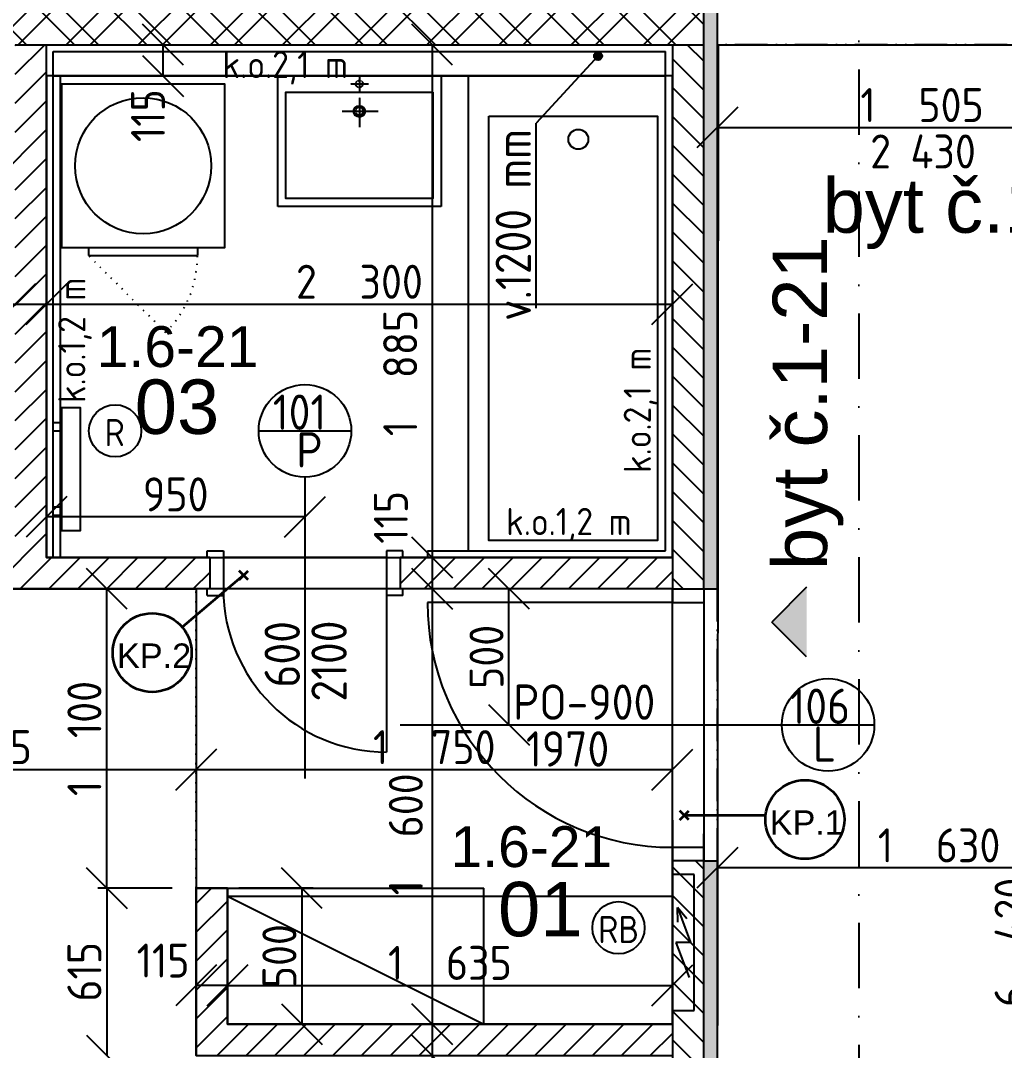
# Model space of a CAD drawing. Extents: x 4511820 to 5180432, y -1526536 to -944957.
# Drawn here: x 5032976 to 5036591, y -1316332 to -1312547 of the extents above; entities that cross this region are included whole.
import ezdxf

# ---------------------------------------------------------------- set-up
doc = ezdxf.new("R2010")
doc.units = 0
doc.header["$MEASUREMENT"] = 0
for name, pattern in [('ACAD_ISO07W100', [3.5, 0.5, -3]), ('ACAD_ISO12W100', [22, 12, -3, 0.5, -3, 0.5, -3]), ('BODKOCIARKOVANA_3', [5.6, 3, -1.3, 0, -1.3]), ('DASHED', [0.75, 0.5, -0.25])]:
    doc.linetypes.add(name, pattern=pattern)
doc.layers.get('0').update_dxf_attribs({"linetype": 'CONTINUOUS'})
doc.layers.get('Defpoints').update_dxf_attribs({"color": 61, "linetype": 'CONTINUOUS'})
for name, color, linetype in [('DVERE', 45, 'CONTINUOUS'), ('KÓTY', 4, 'CONTINUOUS'), ('MÚRY', 1, 'CONTINUOUS'), ('osi', 253, 'CONTINUOUS'), ('Plochy', 41, 'CONTINUOUS'), ('POPIS', 7, 'CONTINUOUS'), ('TENKÁ', 7, 'CONTINUOUS'), ('Z-Kúrenie', 101, 'CONTINUOUS'), ('ZARIADENIE', 47, 'CONTINUOUS'), ('ZARIADENIE1', 145, 'CONTINUOUS'), ('ZARIADOVACIE', 144, 'CONTINUOUS'), ('ZZ-elektro', 221, 'CONTINUOUS'), ('ŠRAFY', 82, 'CONTINUOUS')]:
    doc.layers.add(name, color=color, linetype=linetype)
doc.layers.add('preklady', color=74, linetype='CONTINUOUS', lineweight=35)
doc.styles.add('ARIAL', font='arial.ttf')
doc.styles.add('Style-Arial', font='arial.ttf')
doc.styles.add('STYLE1', font='isocp.shx')
doc.dimstyles.new('STANDARD-50', dxfattribs={"dimtxt": 125, "dimasz": 150, "dimexe": 10, "dimexo": 200, "dimgap": 20, "dimtad": 1, "dimdsep": 46, "dimlunit": 6, "dimtxsty": 'STYLE1', "dimblk1": 'OBLIQUE', "dimblk2": 'OBLIQUE', "dimsah": 1, "dimcen": 2.5, "dimse1": 1, "dimse2": 1, "dimadec": 0, "dimazin": 0, "dimtfac": 1, "dimtmove": 1, "dimatfit": 3, "dimldrblk": 'OBLIQUE', "dimfxl": 1, "dimtolj": 1, "dimtzin": 0, "dimarcsym": 0})
pattern_1 = [(45, (515270.5, 128041), (-53.0330086, 53.0330086), [])]
pattern_2 = [(135, (-2976355.03, 23031.926), (-53.0330086, -53.0330086), [])]

# ---------------------------------------------------------------- blocks, each defined once
blk = doc.blocks.new('pračka')
at = {"layer": 'ZARIADENIE1', "color": 8, "linetype": 'ACAD_ISO07W100', "ltscale": 8}
blk.add_line((4536136.9, -1117296.3), (4536419.7, -1117579.2), dxfattribs=at)
at = {"layer": 'ZARIADENIE1', "color": 8}
for p, q in [((4536419.7, -1117579.2), (4536019.7, -1117579.2)), ((4536019.7, -1117609.2), (4536019.7, -1117579.2)), ((4536419.7, -1117609.2), (4536419.7, -1117579.2))]:
    blk.add_line(p, q, dxfattribs=at)
blk.add_lwpolyline([(4536519.7, -1118209.2), (4536519.7, -1117609.2), (4535919.7, -1117609.2), (4535919.7, -1118209.2)], close=True, dxfattribs=at)
blk.add_circle((4536219.7, -1117909.2), 250, dxfattribs=at)
at = {"layer": 'ZARIADENIE1', "color": 8, "linetype": 'ACAD_ISO07W100', "ltscale": 8}
blk.add_arc((4536419.7, -1117579.2), 400, 135, 180, dxfattribs=at)
blk = doc.blocks.new('_OBLIQUE')
at = {"color": 0, "linetype": 'ByBlock'}
blk.add_line((-0.5, -0.5), (0.5, 0.5), dxfattribs=at)
blk = doc.blocks.new('*D23310')
at = {"layer": 'Defpoints', "color": 0}
for p in [(5035536, -1315085.2), (5037166, -1315135.2), (5035536, -1315660.5)]:
    blk.add_point(p, dxfattribs=at)
at = {"layer": 'KÓTY', "color": 0, "lineweight": -2}
blk.add_line((5037166, -1315660.5), (5035536, -1315660.5), dxfattribs=at)
at = {"layer": 'KÓTY', "color": 0, "linetype": 'ByBlock', "lineweight": -2, "xscale": 150, "yscale": 150, "zscale": 150, "rotation": 180}
blk.add_blockref('_OBLIQUE', (5035536, -1315660.5), dxfattribs=at)
at = {"layer": 'KÓTY', "color": 0, "linetype": 'ByBlock', "lineweight": -2, "xscale": 150, "yscale": 150, "zscale": 150}
blk.add_blockref('_OBLIQUE', (5037166, -1315660.5), dxfattribs=at)
at = {"layer": 'KÓTY', "color": 0, "insert": (5036351, -1315578), "char_height": 125, "attachment_point": 5, "style": 'STYLE1'}
blk.add_mtext('\\A1;1ﾠ630', dxfattribs=at)
blk = doc.blocks.new('*D23311')
at = {"layer": 'Defpoints', "color": 0}
for p in [(5035536, -1312635.2), (5037041, -1312635.2), (5037041, -1312939.7)]:
    blk.add_point(p, dxfattribs=at)
at = {"layer": 'KÓTY', "color": 0, "lineweight": -2}
blk.add_line((5035536, -1312939.7), (5037041, -1312939.7), dxfattribs=at)
at = {"layer": 'KÓTY', "color": 0, "linetype": 'ByBlock', "lineweight": -2, "xscale": 150, "yscale": 150, "zscale": 150, "rotation": 180}
blk.add_blockref('_OBLIQUE', (5035536, -1312939.7), dxfattribs=at)
at = {"layer": 'KÓTY', "color": 0, "linetype": 'ByBlock', "lineweight": -2, "xscale": 150, "yscale": 150, "zscale": 150}
blk.add_blockref('_OBLIQUE', (5037041, -1312939.7), dxfattribs=at)
at = {"layer": 'KÓTY', "color": 0, "insert": (5036288.5, -1312857.1), "char_height": 125, "attachment_point": 5, "style": 'STYLE1'}
blk.add_mtext('\\A1;1ﾠ505', dxfattribs=at)
blk = doc.blocks.new('*D23317')
at = {"layer": 'Defpoints', "color": 0}
for p in [(5037041, -1312335.2), (5036721, -1318755.2), (5037016, -1318755.2)]:
    blk.add_point(p, dxfattribs=at)
at = {"layer": 'KÓTY', "color": 0, "lineweight": -2}
blk.add_line((5036721, -1312335.2), (5036721, -1318755.2), dxfattribs=at)
at = {"layer": 'KÓTY', "color": 0, "linetype": 'ByBlock', "lineweight": -2, "xscale": 150, "yscale": 150, "zscale": 150}
for p, rotation in [((5036721, -1312335.2), 90), ((5036721, -1318755.2), 270)]:
    blk.add_blockref('_OBLIQUE', p, dxfattribs=dict(at, rotation=rotation))
at = {"layer": 'KÓTY', "color": 0, "insert": (5036617.5, -1315935), "char_height": 125, "attachment_point": 5, "rotation": 90, "style": 'STYLE1'}
blk.add_mtext('\\A1;6ﾠ420', dxfattribs=at)
blk = doc.blocks.new('*D23320')
at = {"layer": 'Defpoints', "color": 0}
for p in [(5032356, -1315825.2), (5033621, -1315825.2), (5032356, -1316687)]:
    blk.add_point(p, dxfattribs=at)
at = {"layer": 'KÓTY', "color": 0, "lineweight": -2}
blk.add_line((5033621, -1316687), (5032356, -1316687), dxfattribs=at)
at = {"layer": 'KÓTY', "color": 0, "linetype": 'ByBlock', "lineweight": -2, "xscale": 150, "yscale": 150, "zscale": 150, "rotation": 180}
blk.add_blockref('_OBLIQUE', (5032356, -1316687), dxfattribs=at)
at = {"layer": 'KÓTY', "color": 0, "linetype": 'ByBlock', "lineweight": -2, "xscale": 150, "yscale": 150, "zscale": 150}
blk.add_blockref('_OBLIQUE', (5033621, -1316687), dxfattribs=at)
at = {"layer": 'KÓTY', "color": 0, "insert": (5032988.5, -1316604.5), "char_height": 125, "attachment_point": 5, "style": 'STYLE1'}
blk.add_mtext('\\A1;1ﾠ265', dxfattribs=at)
blk = doc.blocks.new('*D23323')
at = {"layer": 'Defpoints', "color": 0}
for p in [(5034431.5, -1312635.2), (5033499, -1312750.2), (5034431.5, -1312750.2)]:
    blk.add_point(p, dxfattribs=at)
at = {"layer": 'KÓTY', "color": 0, "lineweight": -2}
blk.add_line((5033499, -1312635.2), (5033499, -1312750.2), dxfattribs=at)
at = {"layer": 'KÓTY', "color": 0, "linetype": 'ByBlock', "lineweight": -2, "xscale": 150, "yscale": 150, "zscale": 150}
for p, rotation in [((5033499, -1312635.2), 90), ((5033499, -1312750.2), 270)]:
    blk.add_blockref('_OBLIQUE', p, dxfattribs=dict(at, rotation=rotation))
at = {"layer": 'KÓTY', "color": 0, "insert": (5033444, -1312896), "char_height": 125, "attachment_point": 5, "rotation": 90, "style": 'STYLE1'}
blk.add_mtext('\\A1;115', dxfattribs=at)
blk = doc.blocks.new('*D23324')
at = {"layer": 'Defpoints', "color": 0}
for p in [(5031956, -1313150.2), (5032956, -1313150.2), (5032956, -1313589)]:
    blk.add_point(p, dxfattribs=at)
at = {"layer": 'KÓTY', "color": 0, "lineweight": -2}
blk.add_line((5031956, -1313589), (5032956, -1313589), dxfattribs=at)
at = {"layer": 'KÓTY', "color": 0, "linetype": 'ByBlock', "lineweight": -2, "xscale": 150, "yscale": 150, "zscale": 150, "rotation": 180}
blk.add_blockref('_OBLIQUE', (5031956, -1313589), dxfattribs=at)
at = {"layer": 'KÓTY', "color": 0, "linetype": 'ByBlock', "lineweight": -2, "xscale": 150, "yscale": 150, "zscale": 150}
blk.add_blockref('_OBLIQUE', (5032956, -1313589), dxfattribs=at)
at = {"layer": 'KÓTY', "color": 0, "insert": (5032456, -1313506.5), "char_height": 125, "attachment_point": 5, "style": 'STYLE1'}
blk.add_mtext('\\A1;1ﾠ000', dxfattribs=at)
blk = doc.blocks.new('*D23325')
at = {"layer": 'Defpoints', "color": 0}
for p in [(5032956, -1313150.2), (5033071, -1313150.2), (5033071, -1313589)]:
    blk.add_point(p, dxfattribs=at)
at = {"layer": 'KÓTY', "color": 0, "lineweight": -2}
blk.add_line((5032956, -1313589), (5033071, -1313589), dxfattribs=at)
at = {"layer": 'KÓTY', "color": 0, "linetype": 'ByBlock', "lineweight": -2, "xscale": 150, "yscale": 150, "zscale": 150, "rotation": 180}
blk.add_blockref('_OBLIQUE', (5032956, -1313589), dxfattribs=at)
at = {"layer": 'KÓTY', "color": 0, "linetype": 'ByBlock', "lineweight": -2, "xscale": 150, "yscale": 150, "zscale": 150}
blk.add_blockref('_OBLIQUE', (5033071, -1313589), dxfattribs=at)
at = {"layer": 'KÓTY', "color": 0, "insert": (5032822.5, -1313450.5), "char_height": 125, "attachment_point": 5, "style": 'STYLE1'}
blk.add_mtext('\\A1;115', dxfattribs=at)
blk = doc.blocks.new('*D23326')
at = {"layer": 'Defpoints', "color": 0}
for p in [(5035371, -1313589), (5033071, -1314520.2), (5035371, -1314520.2)]:
    blk.add_point(p, dxfattribs=at)
at = {"layer": 'KÓTY', "color": 0, "lineweight": -2}
blk.add_line((5033071, -1313589), (5035371, -1313589), dxfattribs=at)
at = {"layer": 'KÓTY', "color": 0, "linetype": 'ByBlock', "lineweight": -2, "xscale": 150, "yscale": 150, "zscale": 150, "rotation": 180}
blk.add_blockref('_OBLIQUE', (5033071, -1313589), dxfattribs=at)
at = {"layer": 'KÓTY', "color": 0, "linetype": 'ByBlock', "lineweight": -2, "xscale": 150, "yscale": 150, "zscale": 150}
blk.add_blockref('_OBLIQUE', (5035371, -1313589), dxfattribs=at)
at = {"layer": 'KÓTY', "color": 0, "insert": (5034221, -1313506.5), "char_height": 125, "attachment_point": 5, "style": 'STYLE1'}
blk.add_mtext('\\A1;2ﾠ300', dxfattribs=at)
blk = doc.blocks.new('*D23327')
at = {"layer": 'Defpoints', "color": 0}
for p in [(5035371, -1312635.2), (5034488, -1314520.2), (5035371, -1314520.2)]:
    blk.add_point(p, dxfattribs=at)
at = {"layer": 'KÓTY', "color": 0, "lineweight": -2}
blk.add_line((5034488, -1312635.2), (5034488, -1314520.2), dxfattribs=at)
at = {"layer": 'KÓTY', "color": 0, "linetype": 'ByBlock', "lineweight": -2, "xscale": 150, "yscale": 150, "zscale": 150}
for p, rotation in [((5034488, -1312635.2), 90), ((5034488, -1314520.2), 270)]:
    blk.add_blockref('_OBLIQUE', p, dxfattribs=dict(at, rotation=rotation))
at = {"layer": 'KÓTY', "color": 0, "insert": (5034371, -1313842), "char_height": 125, "attachment_point": 5, "rotation": 90, "style": 'STYLE1'}
blk.add_mtext('\\A1;1ﾠ885', dxfattribs=at)
blk = doc.blocks.new('*D23328')
at = {"layer": 'Defpoints', "color": 0}
for p in [(5034488, -1314520.2), (5034488, -1314635.2), (5034488, -1314635.2)]:
    blk.add_point(p, dxfattribs=at)
at = {"layer": 'KÓTY', "color": 0, "lineweight": -2}
blk.add_line((5034488, -1314520.2), (5034488, -1314635.2), dxfattribs=at)
at = {"layer": 'KÓTY', "color": 0, "linetype": 'ByBlock', "lineweight": -2, "xscale": 150, "yscale": 150, "zscale": 150}
for p, rotation in [((5034488, -1314520.2), 90), ((5034488, -1314635.2), 270)]:
    blk.add_blockref('_OBLIQUE', p, dxfattribs=dict(at, rotation=rotation))
at = {"layer": 'KÓTY', "color": 0, "insert": (5034336.5, -1314372.5), "char_height": 125, "attachment_point": 5, "rotation": 90, "style": 'STYLE1'}
blk.add_mtext('\\A1;115', dxfattribs=at)
blk = doc.blocks.new('*D23329')
at = {"layer": 'Defpoints', "color": 0}
for p in [(5034488, -1314635.2), (5034488, -1316235.2), (5034488, -1316235.2)]:
    blk.add_point(p, dxfattribs=at)
at = {"layer": 'KÓTY', "color": 0, "lineweight": -2}
blk.add_line((5034488, -1314635.2), (5034488, -1316235.2), dxfattribs=at)
at = {"layer": 'KÓTY', "color": 0, "linetype": 'ByBlock', "lineweight": -2, "xscale": 150, "yscale": 150, "zscale": 150}
for p, rotation in [((5034488, -1314635.2), 90), ((5034488, -1316235.2), 270)]:
    blk.add_blockref('_OBLIQUE', p, dxfattribs=dict(at, rotation=rotation))
at = {"layer": 'KÓTY', "color": 0, "insert": (5034391.5, -1315537.5), "char_height": 125, "attachment_point": 5, "rotation": 90, "style": 'STYLE1'}
blk.add_mtext('\\A1;1ﾠ600', dxfattribs=at)
blk = doc.blocks.new('*D23330')
at = {"layer": 'Defpoints', "color": 0}
for p in [(5033736, -1316235.2), (5033486, -1316350.2), (5034488, -1316350.2)]:
    blk.add_point(p, dxfattribs=at)
at = {"layer": 'KÓTY', "color": 0, "lineweight": -2}
blk.add_line((5034488, -1316235.2), (5034488, -1316350.2), dxfattribs=at)
at = {"layer": 'KÓTY', "color": 0, "linetype": 'ByBlock', "lineweight": -2, "xscale": 150, "yscale": 150, "zscale": 150}
for p, rotation in [((5034488, -1316235.2), 90), ((5034488, -1316350.2), 270)]:
    blk.add_blockref('_OBLIQUE', p, dxfattribs=dict(at, rotation=rotation))
at = {"layer": 'KÓTY', "color": 0, "insert": (5034397, -1316459.5), "char_height": 125, "attachment_point": 5, "rotation": 90, "style": 'STYLE1'}
blk.add_mtext('\\A1;115', dxfattribs=at)
blk = doc.blocks.new('*D23331')
at = {"layer": 'Defpoints', "color": 0}
for p in [(5033621, -1316350.2), (5033371, -1318755.2), (5034488, -1318755.2)]:
    blk.add_point(p, dxfattribs=at)
at = {"layer": 'KÓTY', "color": 0, "lineweight": -2}
blk.add_line((5034488, -1316350.2), (5034488, -1318755.2), dxfattribs=at)
at = {"layer": 'KÓTY', "color": 0, "linetype": 'ByBlock', "lineweight": -2, "xscale": 150, "yscale": 150, "zscale": 150}
for p, rotation in [((5034488, -1316350.2), 90), ((5034488, -1318755.2), 270)]:
    blk.add_blockref('_OBLIQUE', p, dxfattribs=dict(at, rotation=rotation))
at = {"layer": 'KÓTY', "color": 0, "insert": (5034405.5, -1317552.7), "char_height": 125, "attachment_point": 5, "rotation": 90, "style": 'STYLE1'}
blk.add_mtext('\\A1;2ﾠ405', dxfattribs=at)
blk = doc.blocks.new('*D23338')
at = {"layer": 'Defpoints', "color": 0}
for p in [(5033736, -1315735.2), (5033736, -1316235.2), (5034009.5, -1316235.2)]:
    blk.add_point(p, dxfattribs=at)
at = {"layer": 'KÓTY', "color": 0, "lineweight": -2}
blk.add_line((5034009.5, -1315735.2), (5034009.5, -1316235.2), dxfattribs=at)
at = {"layer": 'KÓTY', "color": 0, "linetype": 'ByBlock', "lineweight": -2, "xscale": 150, "yscale": 150, "zscale": 150}
for p, rotation in [((5034009.5, -1315735.2), 90), ((5034009.5, -1316235.2), 270)]:
    blk.add_blockref('_OBLIQUE', p, dxfattribs=dict(at, rotation=rotation))
at = {"layer": 'KÓTY', "color": 0, "insert": (5033927, -1315985.2), "char_height": 125, "attachment_point": 5, "rotation": 90, "style": 'STYLE1'}
blk.add_mtext('\\A1;500', dxfattribs=at)
blk = doc.blocks.new('*D23339')
at = {"layer": 'Defpoints', "color": 0}
for p in [(5033019.5, -1314635.2), (5033293, -1314635.2), (5033019.5, -1315735.2)]:
    blk.add_point(p, dxfattribs=at)
at = {"layer": 'KÓTY', "color": 0, "lineweight": -2}
blk.add_line((5033293, -1315735.2), (5033293, -1314635.2), dxfattribs=at)
at = {"layer": 'KÓTY', "color": 0, "linetype": 'ByBlock', "lineweight": -2, "xscale": 150, "yscale": 150, "zscale": 150}
for p, rotation in [((5033293, -1314635.2), 90), ((5033293, -1315735.2), 270)]:
    blk.add_blockref('_OBLIQUE', p, dxfattribs=dict(at, rotation=rotation))
at = {"layer": 'KÓTY', "color": 0, "insert": (5033210.5, -1315185.2), "char_height": 125, "attachment_point": 5, "rotation": 90, "style": 'STYLE1'}
blk.add_mtext('\\A1;1ﾠ100', dxfattribs=at)
blk = doc.blocks.new('*D23342')
at = {"layer": 'Defpoints', "color": 0}
for p in [(5033071, -1314227.5), (5034021, -1314227.5), (5033071, -1314370.5)]:
    blk.add_point(p, dxfattribs=at)
at = {"layer": 'KÓTY', "color": 0, "lineweight": -2}
blk.add_line((5034021, -1314370.5), (5033071, -1314370.5), dxfattribs=at)
at = {"layer": 'KÓTY', "color": 0, "linetype": 'ByBlock', "lineweight": -2, "xscale": 150, "yscale": 150, "zscale": 150, "rotation": 180}
blk.add_blockref('_OBLIQUE', (5033071, -1314370.5), dxfattribs=at)
at = {"layer": 'KÓTY', "color": 0, "linetype": 'ByBlock', "lineweight": -2, "xscale": 150, "yscale": 150, "zscale": 150}
blk.add_blockref('_OBLIQUE', (5034021, -1314370.5), dxfattribs=at)
at = {"layer": 'KÓTY', "color": 0, "insert": (5033546, -1314288), "char_height": 125, "attachment_point": 5, "style": 'STYLE1'}
blk.add_mtext('\\A1;950', dxfattribs=at)
blk = doc.blocks.new('*D23396')
at = {"layer": 'Defpoints', "color": 0}
for p in [(5035371, -1316092.5), (5033736, -1316235.2), (5035371, -1316235.2)]:
    blk.add_point(p, dxfattribs=at)
at = {"layer": 'KÓTY', "color": 0, "lineweight": -2}
blk.add_line((5033736, -1316092.5), (5035371, -1316092.5), dxfattribs=at)
at = {"layer": 'KÓTY', "color": 0, "linetype": 'ByBlock', "lineweight": -2, "xscale": 150, "yscale": 150, "zscale": 150, "rotation": 180}
blk.add_blockref('_OBLIQUE', (5033736, -1316092.5), dxfattribs=at)
at = {"layer": 'KÓTY', "color": 0, "linetype": 'ByBlock', "lineweight": -2, "xscale": 150, "yscale": 150, "zscale": 150}
blk.add_blockref('_OBLIQUE', (5035371, -1316092.5), dxfattribs=at)
at = {"layer": 'KÓTY', "color": 0, "insert": (5034553.5, -1316010), "char_height": 125, "attachment_point": 5, "style": 'STYLE1'}
blk.add_mtext('\\A1;1ﾠ635', dxfattribs=at)
blk = doc.blocks.new('*D23397')
at = {"layer": 'Defpoints', "color": 0}
for p in [(5033621, -1316092.5), (5033621, -1316092.5), (5033736, -1316092.5)]:
    blk.add_point(p, dxfattribs=at)
at = {"layer": 'KÓTY', "color": 0, "lineweight": -2}
blk.add_line((5033736, -1316092.5), (5033621, -1316092.5), dxfattribs=at)
at = {"layer": 'KÓTY', "color": 0, "linetype": 'ByBlock', "lineweight": -2, "xscale": 150, "yscale": 150, "zscale": 150, "rotation": 180}
blk.add_blockref('_OBLIQUE', (5033621, -1316092.5), dxfattribs=at)
at = {"layer": 'KÓTY', "color": 0, "linetype": 'ByBlock', "lineweight": -2, "xscale": 150, "yscale": 150, "zscale": 150}
blk.add_blockref('_OBLIQUE', (5033736, -1316092.5), dxfattribs=at)
at = {"layer": 'KÓTY', "color": 0, "insert": (5033499.5, -1316001.5), "char_height": 125, "attachment_point": 5, "style": 'STYLE1'}
blk.add_mtext('\\A1;115', dxfattribs=at)
blk = doc.blocks.new('*D23398')
at = {"layer": 'Defpoints', "color": 0}
for p in [(5033621, -1315063.7), (5035371, -1315063.7), (5035371, -1315299.5)]:
    blk.add_point(p, dxfattribs=at)
at = {"layer": 'KÓTY', "color": 0, "lineweight": -2}
blk.add_line((5033621, -1315299.5), (5035371, -1315299.5), dxfattribs=at)
at = {"layer": 'KÓTY', "color": 0, "linetype": 'ByBlock', "lineweight": -2, "xscale": 150, "yscale": 150, "zscale": 150, "rotation": 180}
blk.add_blockref('_OBLIQUE', (5033621, -1315299.5), dxfattribs=at)
at = {"layer": 'KÓTY', "color": 0, "linetype": 'ByBlock', "lineweight": -2, "xscale": 150, "yscale": 150, "zscale": 150}
blk.add_blockref('_OBLIQUE', (5035371, -1315299.5), dxfattribs=at)
at = {"layer": 'KÓTY', "color": 0, "insert": (5034496, -1315217), "char_height": 125, "attachment_point": 5, "style": 'STYLE1'}
blk.add_mtext('\\A1;1ﾠ750', dxfattribs=at)
blk = doc.blocks.new('*D23399')
at = {"layer": 'Defpoints', "color": 0}
for p in [(5033621, -1315299.5), (5031956, -1315588.7), (5033621, -1315613.7)]:
    blk.add_point(p, dxfattribs=at)
at = {"layer": 'KÓTY', "color": 0, "lineweight": -2}
blk.add_line((5031956, -1315299.5), (5033621, -1315299.5), dxfattribs=at)
at = {"layer": 'KÓTY', "color": 0, "linetype": 'ByBlock', "lineweight": -2, "xscale": 150, "yscale": 150, "zscale": 150, "rotation": 180}
blk.add_blockref('_OBLIQUE', (5031956, -1315299.5), dxfattribs=at)
at = {"layer": 'KÓTY', "color": 0, "linetype": 'ByBlock', "lineweight": -2, "xscale": 150, "yscale": 150, "zscale": 150}
blk.add_blockref('_OBLIQUE', (5033621, -1315299.5), dxfattribs=at)
at = {"layer": 'KÓTY', "color": 0, "insert": (5032788.5, -1315217), "char_height": 125, "attachment_point": 5, "style": 'STYLE1'}
blk.add_mtext('\\A1;1ﾠ665', dxfattribs=at)
blk = doc.blocks.new('*D23400')
at = {"layer": 'Defpoints', "color": 0}
for p in [(5033621, -1315735.2), (5033293, -1316350.2), (5033621, -1316350.2)]:
    blk.add_point(p, dxfattribs=at)
at = {"layer": 'KÓTY', "color": 0, "lineweight": -2}
blk.add_line((5033293, -1315735.2), (5033293, -1316350.2), dxfattribs=at)
at = {"layer": 'KÓTY', "color": 0, "linetype": 'ByBlock', "lineweight": -2, "xscale": 150, "yscale": 150, "zscale": 150}
for p, rotation in [((5033293, -1315735.2), 90), ((5033293, -1316350.2), 270)]:
    blk.add_blockref('_OBLIQUE', p, dxfattribs=dict(at, rotation=rotation))
at = {"layer": 'KÓTY', "color": 0, "insert": (5033210.5, -1316042.7), "char_height": 125, "attachment_point": 5, "rotation": 90, "style": 'STYLE1'}
blk.add_mtext('\\A1;615', dxfattribs=at)
blk = doc.blocks.new('*D31548')
at = {"layer": 'Defpoints', "color": 0}
for p in [(5034488, -1314635.2), (5034770.5, -1314635.2), (5034488, -1315135.2)]:
    blk.add_point(p, dxfattribs=at)
at = {"layer": 'KÓTY', "color": 0, "lineweight": -2}
blk.add_line((5034770.5, -1315135.2), (5034770.5, -1314635.2), dxfattribs=at)
at = {"layer": 'KÓTY', "color": 0, "linetype": 'ByBlock', "lineweight": -2, "xscale": 150, "yscale": 150, "zscale": 150}
for p, rotation in [((5034770.5, -1314635.2), 90), ((5034770.5, -1315135.2), 270)]:
    blk.add_blockref('_OBLIQUE', p, dxfattribs=dict(at, rotation=rotation))
at = {"layer": 'KÓTY', "color": 0, "insert": (5034688, -1314885.2), "char_height": 125, "attachment_point": 5, "rotation": 90, "style": 'STYLE1'}
blk.add_mtext('\\A1;500', dxfattribs=at)

msp = doc.modelspace()

# ---------------------------------------------------------------- hatches: boundary and pattern name
at = {"layer": 'KÓTY'}
h = msp.add_hatch(color=256, dxfattribs=at)
h.dxf.hatch_style = 1
h.paths.add_polyline_path([(5035113, -1312676.5, 0.65381715), (5035087.826, -1312665.478, 1.52947961)])
at = {"layer": 'TENKÁ'}
h = msp.add_hatch(color=256, dxfattribs=at)
h.dxf.hatch_style = 1
h.paths.add_polyline_path([(5035864.41, -1314628.781), (5035864.41, -1314885.602), (5035736, -1314757.191)])
at = {"layer": 'ŠRAFY'}
h = msp.add_hatch(dxfattribs=at)
h.set_pattern_fill('ANSI32', color=256, scale=500)
h.set_pattern_definition([(45, (584112, -84217.88), (-132.5825215, 132.5825215), []), (45, (584200.39, -84217.88), (-132.5825215, 132.5825215), [])])
h.paths.add_polyline_path([(5035486, -1312385.191), (5027241, -1312385.191), (5027241, -1312635.191), (5027621, -1312635.191), (5031841, -1312635.191), (5031956, -1312635.191), (5032956, -1312635.191), (5033071, -1312635.191), (5033096, -1312635.191), (5035346, -1312635.191), (5035371, -1312635.191), (5035486, -1312635.191)])
h = msp.add_hatch(dxfattribs=at)
h.set_pattern_fill('ANSI32', color=256, scale=500, angle=90)
h.set_pattern_definition([(135, (400449.4, -131298.9), (-132.5825215, -132.5825215), []), (135, (400449.4, -131210.52), (-132.5825215, -132.5825215), [])])
h.paths.add_polyline_path([(5027241, -1312385.191), (5027241, -1312635.191), (5027621, -1312635.191), (5031841, -1312635.191), (5031956, -1312635.191), (5032956, -1312635.191), (5033071, -1312635.191), (5033096, -1312635.191), (5035346, -1312635.191), (5035371, -1312635.191), (5035486, -1312635.191), (5035486, -1312385.191)])
h = msp.add_hatch(dxfattribs=at)
h.set_pattern_fill('DOTS', color=256, scale=250, angle=90)
h.set_pattern_definition([(90, (-71441.844, -199631), (-15.625, 7.8125), [0, -15.625])])
h.paths.add_polyline_path([(5035536, -1312385.191), (5035486, -1312385.191), (5035486, -1312635.191), (5035486, -1314635.191), (5035536, -1314635.191)])
at = {"layer": 'ŠRAFY', "ltscale": 0.25}
h = msp.add_hatch(dxfattribs=at)
h.set_pattern_fill('ANSI31', color=256, scale=600, style=0)
h.set_pattern_definition(pattern_1)
h.paths.add_polyline_path([(5031956, -1313035.191), (5031956, -1312635.191), (5031841, -1312635.191), (5031841, -1314760.191), (5031956, -1314760.191), (5031956, -1314635.191), (5031971, -1314635.191), (5031971, -1314520.191), (5031956, -1314520.191), (5031956, -1313150.191), (5032956, -1313150.191), (5032956, -1314520.191), (5032671, -1314520.191), (5032671, -1314635.191), (5033671, -1314635.191), (5033671, -1314520.191), (5033071, -1314520.191), (5033071, -1312635.191), (5032956, -1312635.191), (5032956, -1313035.191)])
h = msp.add_hatch(dxfattribs=at)
h.set_pattern_fill('ANSI31', color=256, scale=600, angle=90, style=0)
h.set_pattern_definition(pattern_2)
h.paths.add_polyline_path([(5035371, -1312635.191), (5035371, -1314520.191), (5035371, -1314635.191), (5035486, -1314635.191), (5035486, -1312635.191)])
h = msp.add_hatch(dxfattribs=at)
h.set_pattern_fill('ANSI31', color=256, scale=600, style=0)
h.set_pattern_definition(pattern_1)
h.paths.add_polyline_path([(5035371, -1314520.191), (5034471, -1314520.191), (5034381, -1314520.191), (5034371, -1314520.191), (5034371, -1314635.191), (5034381, -1314635.191), (5035371, -1314635.191)])
h = msp.add_hatch(dxfattribs=at)
h.set_pattern_fill('ANSI31', color=256, scale=600, angle=90, style=0)
h.set_pattern_definition(pattern_2)
h.paths.add_polyline_path([(5035371, -1315635.191), (5035371, -1316235.191), (5035371, -1316350.191), (5035371, -1318755.191), (5035486, -1318755.191), (5035486, -1318535.191), (5035486, -1315635.191)])
at = {"layer": 'ŠRAFY'}
h = msp.add_hatch(dxfattribs=at)
h.set_pattern_fill('DOTS', color=256, scale=250, angle=90)
h.set_pattern_definition([(90, (-71441.844, -199631), (-15.625, 7.8125), [0, -15.625])])
h.paths.add_polyline_path([(5035536, -1318405.191), (5035536, -1315635.191), (5035486, -1315635.191), (5035486, -1318405.191)])
at = {"layer": 'ŠRAFY', "ltscale": 0.25}
h = msp.add_hatch(dxfattribs=at)
h.set_pattern_fill('ANSI31', color=256, scale=600, style=0)
h.set_pattern_definition(pattern_1)
h.paths.add_polyline_path([(5033621, -1315735.191), (5033621, -1316350.191), (5035371, -1316350.191), (5035371, -1316235.191), (5033736, -1316235.191), (5033736, -1315735.191)])

# ---------------------------------------------------------------- linework, layer by layer
at = {"layer": 'DVERE', "ltscale": 0.25}
for p, q in [((5033851, -1314054.461), (5034191, -1314054.461)), ((5034021, -1314227.535), (5034021, -1315332.191)), ((5033661, -1314520.191), (5033661, -1314495.191)), ((5033661, -1314495.191), (5033721, -1314495.191)), ((5033721, -1314495.191), (5033721, -1314660.191)), ((5034321, -1314495.191), (5034321, -1314660.191)), ((5034381, -1314495.191), (5034321, -1314495.191)), ((5034381, -1314520.191), (5034381, -1314495.191)), ((5034321, -1314520.191), (5033721, -1314520.191)), ((5034321, -1314520.191), (5034321, -1314665.191)), ((5033661, -1314660.191), (5033661, -1314635.191)), ((5034321, -1314635.191), (5033721, -1314635.191)), ((5034321, -1314635.191), (5034321, -1315235.191)), ((5034381, -1314660.191), (5034381, -1314635.191)), ((5033661, -1314660.191), (5033721, -1314660.191)), ((5034381, -1314660.191), (5034321, -1314660.191)), ((5034370.344, -1315135.191), (5035773, -1315135.191)), ((5035773, -1315135.191), (5036113, -1315135.191)), ((5035773, -1315135.191), (5036113, -1315135.191))]:
    msp.add_line(p, q, dxfattribs=at)
at = {"layer": 'DVERE'}
for p, q in [((5035371, -1314685.191), (5034471, -1314685.191)), ((5035371, -1315585.191), (5035371, -1314685.191)), ((5035486, -1314685.191), (5035486, -1315585.191))]:
    msp.add_line(p, q, dxfattribs=at)
at = {"layer": 'DVERE', "ltscale": 0.25}
for centre in [(5034021, -1314054.461), (5035943, -1315135.191)]:
    msp.add_circle(centre, 170, dxfattribs=at)
msp.add_arc((5034321, -1314635.191), 600, 180, 270, dxfattribs=at)
at = {"layer": 'DVERE'}
msp.add_arc((5035371, -1314685.191), 900, 180, 270, dxfattribs=at)
at = {"layer": 'KÓTY'}
for p, q in [((5035098, -1312676.5), (5034870, -1312923.5)), ((5034870, -1313603), (5034870, -1312923.5)), ((5033533.5, -1315735.191), (5033260, -1315735.191)), ((5034051, -1315735.191), (5033777.5, -1315735.191))]:
    msp.add_line(p, q, dxfattribs=at)
msp.add_circle((5035098, -1312676.5), 15, dxfattribs=at)
at = {"layer": 'MÚRY'}
for p, q in [((5035536, -1312335.191), (5035536, -1314635.191)), ((5033071, -1312635.191), (5035371, -1312635.191)), ((5035371, -1314635.191), (5035371, -1314685.191)), ((5035486, -1314635.191), (5035536, -1314635.191)), ((5035486, -1314635.191), (5035486, -1314685.191)), ((5035371, -1314685.191), (5035486, -1314685.191)), ((5035371, -1315585.191), (5035486, -1315585.191)), ((5035486, -1315585.191), (5035486, -1315635.191)), ((5035486, -1315635.191), (5035536, -1315635.191))]:
    msp.add_line(p, q, dxfattribs=at)
at = {"layer": 'MÚRY', "ltscale": 0.25}
for p, q in [((5033071, -1314520.191), (5033071, -1312635.191)), ((5035371, -1312635.191), (5035371, -1314520.191)), ((5033671, -1314520.191), (5033071, -1314520.191)), ((5033671, -1314520.191), (5033671, -1314635.191)), ((5035371, -1314520.191), (5034371, -1314520.191)), ((5034371, -1314520.191), (5034371, -1314635.191)), ((5033671, -1314635.191), (5032671, -1314635.191)), ((5035371, -1314635.191), (5034371, -1314635.191)), ((5035371, -1315485.191), (5035371, -1316235.191)), ((5035536, -1315535.191), (5035536, -1318405.191)), ((5033621, -1316350.191), (5033621, -1315735.191)), ((5033736, -1315735.191), (5033621, -1315735.191)), ((5033736, -1316235.191), (5033736, -1315735.191)), ((5035371, -1316235.191), (5033736, -1316235.191))]:
    msp.add_line(p, q, dxfattribs=at)
at = {"layer": 'osi', "linetype": 'BODKOCIARKOVANA_3', "ltscale": 80}
msp.add_line((5036056, -1310038), (5036056, -1347555.191), dxfattribs=at)
at = {"layer": 'Plochy'}
for points in [[(5035541, -1312635.191), (5037481, -1312635.191), (5037481, -1313835.191), (5037201, -1313835.191), (5037201, -1314935.191), (5037166, -1314935.191), (5037166, -1315135.191), (5038591, -1315135.191), (5038591, -1316935.191), (5040541, -1316935.191), (5040541, -1318755.191), (5036466, -1318755.191), (5036466, -1318405.191), (5035536, -1318405.191)], [(5035371, -1312750.191), (5033071, -1312750.191), (5033071, -1314520.191), (5035371, -1314520.191)], [(5035371, -1312750.191), (5033121, -1312750.191), (5033121, -1314520.191), (5035371, -1314520.191)], [(5028856, -1315825.191), (5032356, -1315825.191), (5032356, -1315710.191), (5031956, -1315710.191), (5031956, -1314635.191), (5033621, -1314635.191), (5033621, -1316350.191), (5035371, -1316350.191), (5035371, -1318755.191), (5028856, -1318755.191)], [(5035371, -1314635.191), (5033621, -1314635.191), (5033621, -1315735.191), (5033736, -1315735.191), (5033736, -1316235.191), (5035371, -1316235.191)]]:
    msp.add_lwpolyline(points, close=True, dxfattribs=at)
at = {"layer": 'preklady'}
for p, q in [((5033778.765, -1314601.999), (5033811.999, -1314568.765)), ((5033812, -1314602), (5033778.766, -1314568.766)), ((5033795.383, -1314585.383), (5033570.175, -1314776.011)), ((5035398.765, -1315483.999), (5035431.999, -1315450.765)), ((5035432, -1315484), (5035398.766, -1315450.766)), ((5035415.382, -1315467.382), (5035713.761, -1315467.382))]:
    msp.add_line(p, q, dxfattribs=at)
at = {"layer": 'preklady', "ltscale": 0.25}
for centre in [(5033459.5, -1314869.691), (5035857.925, -1315482.93)]:
    msp.add_circle(centre, 145, dxfattribs=at)
at = {"layer": 'TENKÁ'}
for p, q in [((5035486, -1314635.191), (5035486, -1312385.191)), ((5032956, -1312635.191), (5033071, -1312635.191)), ((5035371, -1312635.191), (5035486, -1312635.191)), ((5035371, -1314520.191), (5035371, -1314635.191)), ((5035371, -1314635.191), (5035486, -1314635.191)), ((5035864.41, -1314628.781), (5035736, -1314757.191)), ((5035864.41, -1314885.602), (5035736, -1314757.191)), ((5035486, -1318520.191), (5035486, -1315535.191)), ((5035486, -1315635.191), (5035371, -1315635.191)), ((5035371, -1316235.191), (5035371, -1316350.191))]:
    msp.add_line(p, q, dxfattribs=at)
at = {"layer": 'TENKÁ', "linetype": 'ACAD_ISO12W100', "ltscale": 10}
for p, q in [((5037041, -1312635.191), (5035541, -1312635.191)), ((5035536, -1314635.191), (5035536, -1315635.191))]:
    msp.add_line(p, q, dxfattribs=at)
at = {"layer": 'TENKÁ', "ltscale": 0.25}
for p, q in [((5033096, -1314520.191), (5033096, -1312660.191)), ((5033096, -1312660.191), (5035346, -1312660.191)), ((5035346, -1314495.191), (5035346, -1312660.191)), ((5033096, -1312750.191), (5035346, -1312750.191)), ((5034471, -1314495.191), (5035346, -1314495.191)), ((5034471, -1314495.191), (5034471, -1314520.191))]:
    msp.add_line(p, q, dxfattribs=at)
at = {"layer": 'TENKÁ', "linetype": 'ACAD_ISO07W100', "ltscale": 10}
msp.add_line((5033621, -1315735.191), (5033621, -1314635.191), dxfattribs=at)
at = {"layer": 'Z-Kúrenie', "linetype": 'Continuous'}
for p, q in [((5033126, -1314025.191), (5033096, -1314025.191)), ((5033126, -1314055.191), (5033096, -1314055.191)), ((5033126, -1314335.191), (5033096, -1314335.191)), ((5033126, -1314365.191), (5033096, -1314365.191))]:
    msp.add_line(p, q, dxfattribs=at)
msp.add_lwpolyline([(5033126, -1314420.191), (5033196, -1314420.191), (5033196, -1313970.191), (5033126, -1313970.191)], close=True, dxfattribs=at)
msp.add_circle((5033323.233, -1314054.425), 96, dxfattribs=at)
at = {"layer": 'ZARIADENIE'}
for p, q in [((5033736, -1315735.191), (5034678.5, -1315735.191)), ((5034678.5, -1316235.191), (5034678.5, -1315735.191)), ((5033736, -1315765.191), (5035371, -1315765.191)), ((5033736, -1315765.191), (5034678.5, -1316235.191))]:
    msp.add_line(p, q, dxfattribs=at)
at = {"layer": 'ZARIADOVACIE', "ltscale": 0.25}
for p, q in [((5033921, -1313230.191), (5033921, -1312750.191)), ((5034521, -1312750.191), (5034521, -1313230.191)), ((5034621, -1312750.191), (5034621, -1314495.191)), ((5034521, -1313230.191), (5033921, -1313230.191))]:
    msp.add_line(p, q, dxfattribs=at)
at = {"layer": 'ZARIADOVACIE', "linetype": 'DASHED'}
for p, q in [((5034221, -1312754.892), (5034221, -1312806.926)), ((5034188.137, -1312779.54), (5034253.863, -1312779.54)), ((5034221, -1312829.298), (5034221, -1312938.843)), ((5034158.012, -1312879.962), (5034289.465, -1312879.962))]:
    msp.add_line(p, q, dxfattribs=at)
at = {"layer": 'ZARIADOVACIE', "ltscale": 0.25}
for points in [[(5034491, -1312810.191), (5034491, -1313200.191), (5033951, -1313200.191), (5033951, -1312810.191)], [(5034491, -1312810.191), (5034491, -1313200.191), (5033951, -1313200.191), (5033951, -1312810.191)], [(5034696, -1312897.664), (5035316, -1312897.664), (5035316, -1314457.664), (5034696, -1314457.664)]]:
    msp.add_lwpolyline(points, close=True, dxfattribs=at)
at = {"layer": 'ZARIADOVACIE', "linetype": 'DASHED'}
msp.add_circle((5034220.686, -1312779.539), 12.931, dxfattribs=at)
at = {"layer": 'ZARIADOVACIE', "linetype": 'Continuous'}
for centre, radius in [((5034220.727, -1312880.23), 20.877), ((5034221, -1312879.962), 14.781)]:
    msp.add_circle(centre, radius, dxfattribs=at)
at = {"layer": 'ZARIADOVACIE', "ltscale": 0.25}
msp.add_circle((5035025.298, -1312983.078), 36.624, dxfattribs=at)
at = {"layer": 'ZZ-elektro'}
for p, q in [((5035451, -1315685.191), (5035371, -1315685.191)), ((5035451, -1316185.191), (5035451, -1315685.191)), ((5035389.599, -1315806.698), (5035437.883, -1315935.191)), ((5035390.922, -1315860.005), (5035389.599, -1315806.698)), ((5035423.708, -1315847.685), (5035389.599, -1315806.698)), ((5035437.883, -1315935.191), (5035384.17, -1315935.191)), ((5035384.17, -1315935.191), (5035432.454, -1316063.685)), ((5035371, -1316185.191), (5035451, -1316185.191))]:
    msp.add_line(p, q, dxfattribs=at)
msp.add_circle((5035172.956, -1315880.793), 96, dxfattribs=at)

# ---------------------------------------------------------------- block references
at = {"layer": 'TENKÁ', "rotation": 180}
msp.add_blockref('pračka', (9569645.747, -2430989.383), dxfattribs=at)

# ---------------------------------------------------------------- texts
at = {"layer": 'DVERE', "style": 'STYLE1'}
for s, p in [('101', (5033902.47, -1314050.961)), ('P', (5033989.47, -1314189.598)), ('106', (5035800.97, -1315131.691)), ('L', (5035887.97, -1315270.328))]:
    msp.add_text(s, height=130, dxfattribs=at).set_placement(p)
at = {"layer": 'KÓTY', "insert": (5036292.019, -1313027.685), "char_height": 125, "attachment_point": 5, "style": 'STYLE1'}
msp.add_mtext('\\A1;2 430', dxfattribs=at)
at = {"layer": 'POPIS', "color": 63, "ltscale": 0.25, "style": 'Style-Arial'}
msp.add_text('byt č.1-20', height=200, dxfattribs=at).set_placement((5035922.889, -1313326.373))
msp.add_text('byt č.1-21', height=200, rotation=90, dxfattribs=at).set_placement((5035939.473, -1314565.9))
at = {"layer": 'POPIS', "lineweight": 40, "ltscale": 0.25, "style": 'ARIAL'}
for s, height, p in [('1.6-21', 150, (5033255.769, -1313819.77)), ('03', 200, (5033395.311, -1314065.77)), ('1.6-21', 150, (5034555.769, -1315657.77)), ('01', 200, (5034730.311, -1315912.27))]:
    msp.add_text(s, height=height, dxfattribs=at).set_placement(p)
at = {"layer": 'preklady', "linetype": 'Continuous', "lineweight": 20, "style": 'ARIAL'}
for s, p in [('KP.2', (5033330.236, -1314925.948)), ('KP.1', (5035728.661, -1315539.187))]:
    msp.add_text(s, height=90, dxfattribs=at).set_placement(p)
at = {"layer": 'TENKÁ', "linetype": 'Continuous', "style": 'STYLE1'}
for s, height, p in [('k.o.2,1 m', 100, (5033718.003, -1312758.133)), ('k.o.1,2 m', 100, (5034760.184, -1314437.781)), ('PO-900', 130, (5034785.929, -1315116.608)), ('1970', 130, (5034832.811, -1315288.716))]:
    msp.add_text(s, height=height, dxfattribs=at).set_placement(p)
for s, height, p in [('v.1200 mm', 130, (5034851.417, -1313651.128)), ('k.o.1,2 m', 100, (5033214.275, -1313952.479)), ('k.o.2,1 m', 100, (5035292.144, -1314209.529)), ('600', 130, (5034002.417, -1314998.106)), ('2100', 130, (5034174.524, -1315049.88))]:
    msp.add_text(s, height=height, rotation=90, dxfattribs=at).set_placement(p)
at = {"layer": 'Z-Kúrenie', "linetype": 'Continuous', "style": 'STYLE1'}
msp.add_text('R', height=100, dxfattribs=at).set_placement((5033284.605, -1314110.624))
at = {"layer": 'ZZ-elektro', "style": 'STYLE1'}
msp.add_text('RB', height=100, dxfattribs=at).set_placement((5035098.329, -1315936.992))

# ---------------------------------------------------------------- dimensions: what is measured, and where the dimension line sits
at = {"layer": 'KÓTY'}
for base, p1, p2, picture, middle in [((5036721, -1318755.191), (5037041, -1312335.191), (5037016, -1318755.191), '*D23317', (5036700, -1315935)), ((5033499, -1312750.191), (5034431.5, -1312635.191), (5034431.5, -1312750.191), '*D23323', (5033526.5, -1312896)), ((5034488, -1314520.191), (5035371, -1312635.191), (5035371, -1314520.191), '*D23327', (5034453.5, -1313842)), ((5034488, -1314635.191), (5034488, -1314520.191), (5034488, -1314635.191), '*D23328', (5034419, -1314372.5)), ((5034488, -1316235.191), (5034488, -1314635.191), (5034488, -1316235.191), '*D23329', (5034474, -1315537.5)), ((5034488, -1316350.191), (5033736, -1316235.191), (5033486, -1316350.191), '*D23330', (5034479.5, -1316459.5))]:
    dim = msp.add_linear_dim(base=base, p1=p1, p2=p2, angle=90, dimstyle='STANDARD-50', dxfattribs=at)
    dim.commit()
    dim.dimension.update_dxf_attribs({"geometry": picture, "text_midpoint": middle, "dimtype": 160})
for base, p1, p2, picture, middle in [((5037041, -1312939.691), (5035536, -1312635.191), (5037041, -1312635.191), '*D23311', (5036288.5, -1312857.149)), ((5032956, -1313589), (5031956, -1313150.191), (5032956, -1313150.191), '*D23324', (5032456, -1313506.457)), ((5035371, -1313589), (5033071, -1314520.191), (5035371, -1314520.191), '*D23326', (5034221, -1313506.457)), ((5033071, -1314370.5), (5034021, -1314227.535), (5033071, -1314227.535), '*D23342', (5033546, -1314288)), ((5035536, -1315660.5), (5037166, -1315135.191), (5035536, -1315085.191), '*D23310', (5036351, -1315577.957)), ((5032356, -1316687), (5033621, -1315825.191), (5032356, -1315825.191), '*D23320', (5032988.5, -1316604.457))]:
    dim = msp.add_linear_dim(base=base, p1=p1, p2=p2, dimstyle='STANDARD-50', dxfattribs=at)
    dim.commit()
    dim.dimension.update_dxf_attribs({"geometry": picture, "text_midpoint": middle})
dim = msp.add_linear_dim(base=(5033071, -1313589), p1=(5032956, -1313150.191), p2=(5033071, -1313150.191), dimstyle='STANDARD-50', dxfattribs=at)
dim.commit()
dim.dimension.update_dxf_attribs({"geometry": '*D23325', "text_midpoint": (5032822.5, -1313533), "dimtype": 160})
for base, p1, p2, picture, middle in [((5033293, -1314635.191), (5033019.5, -1315735.191), (5033019.5, -1314635.191), '*D23339', (5033210.457, -1315185.191)), ((5034770.5, -1314635.191), (5034488, -1315135.191), (5034488, -1314635.191), '*D31548', (5034688, -1314885.191)), ((5033293, -1316350.191), (5033621, -1315735.191), (5033621, -1316350.191), '*D23400', (5033210.5, -1316042.691)), ((5034009.5, -1316235.191), (5033736, -1315735.191), (5033736, -1316235.191), '*D23338', (5033927, -1315985.191)), ((5034488, -1318755.191), (5033621, -1316350.191), (5033371, -1318755.191), '*D23331', (5034405.457, -1317552.691))]:
    dim = msp.add_linear_dim(base=base, p1=p1, p2=p2, angle=90, dimstyle='STANDARD-50', dxfattribs=at)
    dim.commit()
    dim.dimension.update_dxf_attribs({"geometry": picture, "text_midpoint": middle})
for base, p1, p2, picture, middle in [((5035371, -1315299.5), (5033621, -1315063.691), (5035371, -1315063.691), '*D23398', (5034496, -1315216.957)), ((5033621, -1315299.5), (5031956, -1315588.691), (5033621, -1315613.691), '*D23399', (5032788.5, -1315216.957)), ((5035371, -1316092.5), (5033736, -1316235.191), (5035371, -1316235.191), '*D23396', (5034553.5, -1316009.957))]:
    dim = msp.add_linear_dim(base=base, p1=p1, p2=p2, dimstyle='STANDARD-50', override={"dimtxsty": 'STYLE1', "dimldrblk": 'OBLIQUE'}, dxfattribs=at)
    dim.commit()
    dim.dimension.update_dxf_attribs({"geometry": picture, "text_midpoint": middle})
dim = msp.add_linear_dim(base=(5033621, -1316092.5), p1=(5033736, -1316092.5), p2=(5033621, -1316092.5), dimstyle='STANDARD-50', override={"dimtxsty": 'STYLE1', "dimldrblk": 'OBLIQUE'}, dxfattribs=at)
dim.commit()
dim.dimension.update_dxf_attribs({"geometry": '*D23397', "text_midpoint": (5033499.5, -1316084), "dimtype": 160})

doc.saveas('drawing.dxf')
